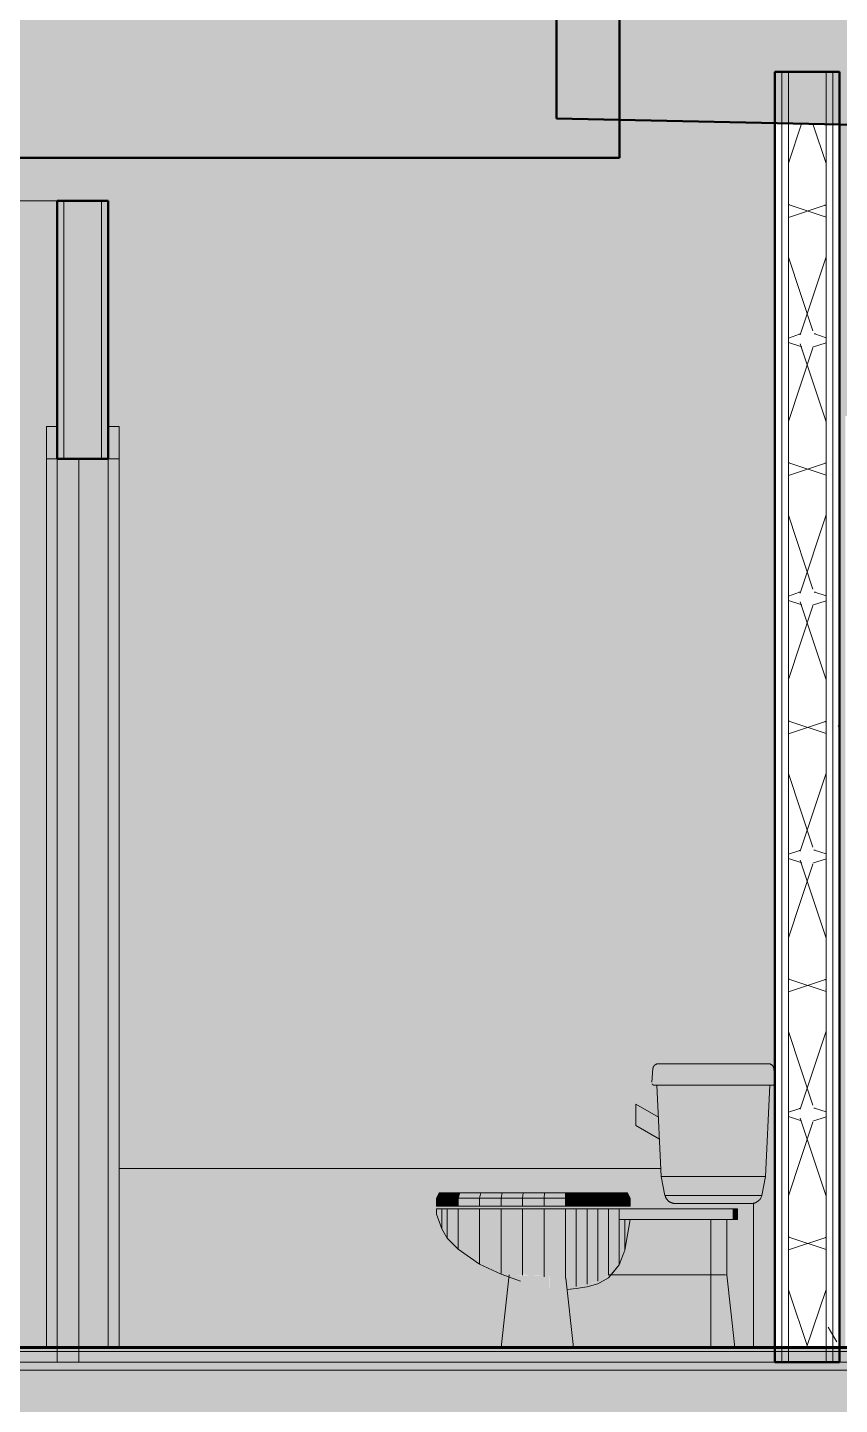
# Model space of a CAD drawing. Header units: inches. Extents: x 9566 to 17067, y -226 to 532.
# Drawn here: x 16125.5 to 16201, y 248.1 to 376.1 of the extents above; entities that cross this region are included whole.
import ezdxf

# ---------------------------------------------------------------- set-up
doc = ezdxf.new("R2010")
doc.units = ezdxf.units.IN
doc.header["$MEASUREMENT"] = 0
doc.linetypes.add('Grid Line 1_2_', pattern=[0.875, 0.5, -0.125, 0.125, -0.125])
for name, color, linetype, lineweight in [('0-2', 7, 'Continuous', 9), ('0-3', 130, 'Continuous', 5), ('A-AREA-PATT-1', 41, 'Continuous', 9), ('A-AREA-PATT-3', 254, 'Continuous', 9), ('A-DOOR-3', 8, 'Continuous', 9), ('A-DOOR-4', 90, 'Continuous', 20), ('A-DOOR-FRAM-2', 7, 'Continuous', 9), ('A-DOOR-FRAM-3', 8, 'Continuous', 9), ('A-DOOR-FRAM-4', 90, 'Continuous', 20), ('A-FLOR-1', 192, 'Continuous', 5), ('A-FLOR-2', 192, 'Continuous', 50), ('A-FLOR-LEVL-1', 51, 'Grid Line 1_2_', 9), ('A-FLOR-MCUT', 51, 'Continuous', 13), ('A-FLOR-PATT-1', 8, 'Continuous', 9), ('A-ROOF-1', 132, 'Continuous', 5), ('A-ROOF-2', 132, 'Continuous', 50), ('A-WALL', 113, 'Continuous', 13), ('A-WALL-1', 250, 'Continuous', 50), ('A-WALL-2', 10, 'Continuous', 13), ('A-WALL-PATT-1', 111, 'Continuous', 9), ('I-WALL-2', 2, 'Continuous', 50), ('P-SANR-FIXT-1', 8, 'Continuous', 9), ('P-SANR-FIXT-2', 7, 'Continuous', 9), ('P-SANR-FIXT-4', 50, 'Continuous', 9)]:
    doc.layers.add(name, color=color, linetype=linetype, lineweight=lineweight)
pattern_1 = [(161.57, (16030.552, 59.624), (-4.8003375, -0.0004146), [0, -34.152, 3.792, 0]), (18.43, (16029.352, 59.624), (-4.8003375, 0.0004146), [0, -34.152, 3.792, 0]), (108.43, (16030.552, 59.624), (2.3991322, -12.001051), [11.382, -26.562]), (71.57, (16029.352, 59.624), (2.3991322, 12.001051), [11.382, -26.562])]
pattern_2 = [(0, (16029.952, 59.024), (38.4, 9.6), [1.584, -27.216, 1.584, -27.216, -153.6]), (0, (16029.952, 59.024), (38.4, 9.6), [-57.6, 1.584, -56.016, 1.584, -27.216, -67.2]), (0, (16029.952, 59.024), (38.4, 9.6), [-144, 1.584, -17.616, 1.584, -46.416]), (120, (16044.352, 63.824), (-27.51384, 28.45538), [1.584, -27.216, 1.584, -27.216, -153.6]), (120, (16044.352, 63.824), (-27.51384, 28.45538), [-57.6, 1.584, -56.016, 1.584, -27.216, -67.2]), (120, (16044.352, 63.824), (-27.51384, 28.45538), [-144, 1.584, -17.616, 1.584, -46.416]), (240, (16049.152, 83.024), (-10.88616, -38.05538), [1.584, -27.216, 1.584, -27.216, -153.6]), (240, (16049.152, 83.024), (-10.88616, -38.05538), [-57.6, 1.584, -56.016, 1.584, -27.216, -67.2]), (240, (16049.152, 83.024), (-10.88616, -38.05538), [-144, 1.584, -17.616, 1.584, -46.416])]

# ---------------------------------------------------------------- blocks, each defined once
blk = doc.blocks.new('Single-Flush - 32_ x 84_-1372863-BUILDING SECTION - NORTH_SOUTH - LOOKING WEST')
at = {"layer": 'A-DOOR-3'}
blk.add_hatch(color=256, dxfattribs=at).paths.add_polyline_path([(3357.37, 121.37), (3357.37, 204), (3355.37, 204), (3355.37, 121.37)], flags=0)
at = {"layer": 'A-DOOR-FRAM-3'}
for points in [[(3355.37, 204), (3355.37, 207), (3354.37, 207), (3354.37, 204)], [(3361.12, 204), (3361.12, 207), (3360.12, 207), (3360.12, 204)], [(3355.27, 121.37), (3355.37, 121.37), (3355.37, 204), (3354.37, 204), (3354.37, 121.37)], [(3361.12, 121.37), (3361.12, 204), (3360.12, 204), (3360.12, 121.37)]]:
    blk.add_hatch(color=256, dxfattribs=at).paths.add_polyline_path(points, flags=0)
at = {"layer": 'A-DOOR-4'}
for p, q in [((3357.37, 204), (3355.37, 204)), ((3355.37, 204), (3355.37, 120)), ((3357.37, 120), (3357.37, 204)), ((3355.37, 120), (3357.37, 120))]:
    blk.add_line(p, q, dxfattribs=at)
at = {"layer": 'A-DOOR-FRAM-2'}
for p, q in [((3354.37, 121.37), (3354.37, 204)), ((3360.12, 121.37), (3360.12, 204)), ((3361.12, 204), (3361.12, 121.37))]:
    blk.add_line(p, q, dxfattribs=at)
at = {"layer": 'A-DOOR-FRAM-4'}
for p, q in [((3354.37, 207), (3354.37, 204)), ((3355.37, 207), (3354.37, 207)), ((3355.37, 204), (3355.37, 207)), ((3361.12, 207), (3360.12, 207)), ((3360.12, 207), (3360.12, 204)), ((3361.12, 204), (3361.12, 207)), ((3354.37, 204), (3355.37, 204)), ((3360.12, 204), (3361.12, 204))]:
    blk.add_line(p, q, dxfattribs=at)
blk = doc.blocks.new('Toilet-Domestic-3D - Toilet-Domestic-3D-V63-BUILDING SECTION - NORTH_SOUTH - LOOKING WEST')
at = {"layer": 'P-SANR-FIXT-4'}
for points in [[(3414.2, 146.02), (3414.4, 146.02), (3414.4, 147.29), (3410.78, 147.29), (3410.67, 146.02), (3413.87, 146.02)], [(3414.28, 147.29), (3414.4, 147.29), (3414.4, 147.75), (3411.2, 147.7), (3411.06, 147.65), (3410.89, 147.37), (3410.96, 147.29), (3414.2, 147.29)], [(3421.65, 147.29), (3422.01, 147.29), (3421.93, 147.52), (3421.65, 147.72), (3421.49, 147.75), (3414.4, 147.72), (3414.4, 147.29), (3421.49, 147.29)], [(3422.12, 146.02), (3422.01, 147.29), (3414.4, 147.29), (3414.4, 146.02), (3421.65, 146.02)], [(3412.35, 145.75), (3414.4, 145.78), (3414.4, 146.02), (3410.67, 146.02), (3410.69, 145.92), (3410.88, 145.8), (3410.96, 145.77), (3411.38, 145.75), (3412.27, 145.76)], [(3421.87, 145.75), (3422.06, 145.83), (3422.12, 146.02), (3414.4, 146.02), (3414.4, 145.75), (3421.65, 145.75)], [(3411.75, 137.25), (3414.4, 137.25), (3414.4, 145.75), (3411.15, 145.75), (3411.53, 137.25), (3411.64, 137.25)], [(3420.12, 137.25), (3421.26, 137.25), (3421.65, 145.75), (3414.4, 145.75), (3414.4, 137.25)], [(3411.89, 135.49), (3414.4, 135.54), (3414.4, 137.25), (3411.53, 137.25), (3411.87, 135.59)], [(3416.15, 135.49), (3420.9, 135.49), (3421.26, 137.25), (3414.4, 137.25), (3414.4, 135.49)], [(3391.15, 135.25), (3391.37, 135.75), (3390.9, 135.75), (3390.65, 135.25), (3391.15, 135.25)], [(3391.37, 135.25), (3391.65, 135.25), (3391.85, 135.75), (3391.37, 135.75), (3391.15, 135.25)], [(3392.35, 135.25), (3392.65, 135.25), (3392.81, 135.75), (3391.85, 135.75), (3391.65, 135.25)], [(3394.65, 135.25), (3394.77, 135.75), (3392.81, 135.75), (3392.65, 135.25), (3394.65, 135.25)], [(3395.51, 135.25), (3396.65, 135.25), (3396.74, 135.75), (3394.77, 135.75), (3394.65, 135.25), (3395.05, 135.25)], [(3396.96, 135.25), (3398.65, 135.25), (3398.72, 135.75), (3396.74, 135.75), (3396.65, 135.25), (3396.74, 135.25)], [(3400.66, 135.25), (3400.66, 135.75), (3398.72, 135.75), (3398.65, 135.25), (3400.66, 135.25)], [(3400.66, 135.25), (3402.65, 135.25), (3402.65, 135.75), (3400.7, 135.75)], [(3403.64, 135.25), (3403.58, 135.75), (3402.65, 135.75), (3402.65, 135.25), (3403.61, 135.25)], [(3404.59, 135.25), (3404.65, 135.25), (3404.59, 135.75), (3403.61, 135.75), (3403.64, 135.25), (3404.52, 135.25)], [(3404.65, 135.25), (3405.65, 135.25), (3405.55, 135.75), (3404.59, 135.75), (3404.65, 135.25)], [(3406.49, 135.25), (3406.65, 135.25), (3406.45, 135.75), (3405.55, 135.75), (3405.65, 135.25), (3406.21, 135.25)], [(3406.92, 135.25), (3407.65, 135.25), (3407.43, 135.75), (3406.49, 135.75), (3406.65, 135.25)], [(3408.15, 135.25), (3407.91, 135.75), (3407.43, 135.75), (3407.65, 135.25), (3407.91, 135.25)], [(3408.15, 135.25), (3408.64, 135.25), (3408.4, 135.75), (3407.91, 135.75), (3408.15, 135.25)], [(3391.15, 134.5), (3391.15, 135.25), (3390.65, 135.24), (3390.65, 134.5)], [(3391.15, 134.5), (3391.65, 134.5), (3391.65, 135.25), (3391.15, 135.24)], [(3392.35, 134.5), (3392.65, 134.5), (3392.65, 135.25), (3391.65, 135.25), (3391.65, 134.5)], [(3394.65, 134.5), (3394.65, 135.25), (3392.65, 135.25), (3392.65, 134.5), (3393.08, 134.5)], [(3396.36, 134.5), (3396.65, 134.5), (3396.65, 135.25), (3394.65, 135.25), (3394.65, 134.5), (3395.88, 134.5)], [(3396.96, 134.5), (3398.65, 134.5), (3398.65, 135.25), (3396.65, 135.25), (3396.65, 134.5)], [(3398.9, 134.5), (3400.66, 134.5), (3400.66, 135.25), (3398.65, 135.25), (3398.65, 134.5)], [(3400.83, 134.5), (3402.65, 134.5), (3402.65, 135.25), (3400.66, 135.25), (3400.66, 134.5)], [(3403.64, 134.5), (3403.64, 135.25), (3402.65, 135.24), (3402.65, 134.5), (3403.58, 134.5)], [(3404.65, 134.5), (3404.65, 135.25), (3403.64, 135.25), (3403.64, 134.5), (3404.52, 134.5)], [(3405.33, 134.5), (3405.65, 134.5), (3405.65, 135.25), (3404.65, 135.25), (3404.65, 134.5)], [(3406.65, 134.5), (3406.65, 135.25), (3405.65, 135.25), (3405.65, 134.5), (3406.35, 134.5)], [(3407.13, 134.5), (3407.65, 134.5), (3407.65, 135.25), (3406.65, 135.25), (3406.65, 134.5), (3407.01, 134.5)], [(3407.65, 134.5), (3408.15, 134.5), (3408.15, 135.25), (3407.65, 135.24)], [(3408.15, 134.5), (3408.65, 134.5), (3408.64, 135.25), (3408.15, 135.24)], [(3414.01, 134.75), (3414.4, 134.8), (3414.4, 135.49), (3411.89, 135.49), (3412.17, 135.06), (3412.66, 134.8), (3413.3, 134.78), (3414, 134.75)], [(3414.4, 134.75), (3420.15, 134.8), (3420.36, 134.84), (3420.7, 135.11), (3420.9, 135.49), (3414.4, 135.49), (3414.4, 134.79)], [(3391.15, 132.42), (3391.15, 134.25), (3390.65, 134.25), (3390.66, 133.73), (3391.08, 132.6)], [(3391.65, 131.51), (3391.65, 134.25), (3391.15, 134.25), (3391.15, 132.42), (3391.59, 131.61)], [(3392.65, 130.57), (3392.65, 134.25), (3391.65, 134.25), (3391.65, 131.51), (3392.35, 130.85)], [(3394.65, 129.17), (3394.65, 134.25), (3392.65, 134.25), (3392.65, 130.57), (3394.25, 129.45)], [(3396.65, 128.25), (3396.65, 134.25), (3394.65, 134.25), (3394.65, 129.17), (3396.39, 128.37)], [(3397.43, 127.94), (3397.44, 127.96), (3397.68, 127.96), (3398, 128.03), (3398.65, 128.12), (3398.65, 134.25), (3396.65, 134.25), (3396.65, 128.25), (3396.97, 128.12)], [(3400.66, 127.97), (3400.66, 134.25), (3398.65, 134.25), (3398.65, 128.11), (3398.76, 128.12), (3399.76, 128.1), (3399.86, 128.11)], [(3402.65, 127.83), (3402.65, 134.25), (3400.66, 134.25), (3400.66, 127.97), (3401.15, 127.97), (3402.07, 127.88)], [(3402.77, 126.99), (3403.64, 127.07), (3403.64, 134.25), (3402.65, 134.25), (3402.68, 127.83), (3402.74, 127.24)], [(3403.64, 127.07), (3404.65, 127.22), (3404.65, 134.25), (3403.64, 134.25), (3403.64, 127.24)], [(3404.65, 127.22), (3405.65, 127.52), (3405.65, 134.25), (3404.65, 134.25), (3404.65, 127.26)], [(3405.65, 127.49), (3406.65, 128.07), (3406.65, 134.25), (3405.65, 134.25), (3405.65, 127.52)], [(3406.65, 128.05), (3406.72, 128.12), (3406.88, 128.14), (3407.65, 129.09), (3407.65, 134.25), (3406.65, 134.25), (3406.65, 128.07)], [(3406.88, 128.12), (3416.15, 128.12), (3416.15, 133.25), (3408.65, 133.25), (3408.11, 130.31), (3407.65, 129.04), (3406.92, 128.17)], [(3410.56, 133.25), (3418.2, 133.25), (3418.2, 134.25), (3407.65, 134.25), (3407.65, 133.25), (3408.92, 133.25)], [(3407.65, 129.09), (3408.15, 130.61), (3408.15, 133.25), (3407.65, 133.2), (3407.65, 129.51)], [(3408.15, 130.47), (3408.6, 133.25), (3408.15, 133.25), (3408.15, 130.93)], [(3417.45, 128.12), (3417.61, 128.12), (3417.61, 133.25), (3416.15, 133.25), (3416.15, 128.12), (3417.32, 128.12)], [(3418.2, 133.25), (3418.65, 133.25), (3418.65, 134.25), (3418.2, 134.25)], [(3396.66, 121.37), (3401.15, 121.37), (3401.12, 127.97), (3400.66, 127.97), (3399.63, 128.1), (3397.89, 128.04), (3397.51, 127.96), (3397.43, 127.96), (3396.87, 123.13)], [(3403.38, 121.37), (3416.15, 121.37), (3416.15, 128.12), (3406.72, 128.12), (3406.53, 127.98), (3405.54, 127.46), (3404.37, 127.16), (3402.77, 126.99), (3403.17, 123.37)], [(3418.12, 121.37), (3418.33, 121.37), (3417.61, 128.12), (3416.15, 128.12), (3416.15, 121.37), (3418.11, 121.37)], [(3403.38, 121.37), (3402.65, 127.83), (3401.15, 127.97), (3401.15, 121.37), (3402.8, 121.37)]]:
    blk.add_hatch(color=256, dxfattribs=at).paths.add_polyline_path(points, flags=0)
at = {"layer": 'P-SANR-FIXT-2'}
for p, q in [((3410.78, 147.29), (3410.67, 146.02)), ((3411.65, 147.75), (3412.15, 147.75)), ((3411.65, 147.75), (3412.15, 147.75)), ((3413.19, 147.75), (3413.9, 147.75)), ((3413.19, 147.75), (3413.9, 147.75)), ((3421.51, 147.75), (3414.4, 147.75)), ((3422.12, 146.02), (3422.01, 147.29)), ((3411.15, 145.75), (3411.53, 137.25)), ((3411.55, 145.75), (3412.34, 145.75)), ((3414.4, 145.75), (3421.87, 145.75)), ((3421.26, 137.25), (3421.65, 145.75)), ((3411.53, 137.25), (3411.89, 135.49)), ((3411.53, 137.25), (3414.4, 137.25)), ((3414.4, 137.25), (3421.26, 137.25)), ((3420.9, 135.49), (3421.26, 137.25)), ((3390.9, 135.75), (3390.65, 135.24)), ((3390.9, 135.75), (3391.37, 135.75)), ((3391.37, 135.75), (3391.15, 135.24)), ((3391.37, 135.75), (3391.85, 135.75)), ((3391.85, 135.75), (3391.65, 135.25)), ((3391.85, 135.75), (3392.81, 135.75)), ((3392.81, 135.75), (3392.65, 135.25)), ((3392.81, 135.75), (3394.77, 135.75)), ((3394.77, 135.75), (3394.65, 135.25)), ((3394.77, 135.75), (3396.74, 135.75)), ((3396.74, 135.75), (3396.65, 135.25)), ((3396.74, 135.75), (3398.72, 135.75)), ((3398.72, 135.75), (3398.65, 135.25)), ((3398.72, 135.75), (3400.7, 135.75)), ((3400.7, 135.75), (3400.66, 135.25)), ((3400.7, 135.75), (3402.65, 135.75)), ((3402.65, 135.75), (3403.61, 135.75)), ((3402.65, 135.75), (3402.65, 135.25)), ((3403.61, 135.75), (3404.59, 135.75)), ((3403.61, 135.75), (3403.64, 135.25)), ((3404.59, 135.75), (3405.55, 135.75)), ((3404.59, 135.75), (3404.65, 135.25)), ((3405.55, 135.75), (3406.49, 135.75)), ((3405.55, 135.75), (3405.65, 135.25)), ((3406.65, 135.25), (3406.49, 135.75)), ((3406.49, 135.75), (3407.43, 135.75)), ((3407.43, 135.75), (3407.91, 135.75)), ((3407.43, 135.75), (3407.65, 135.24)), ((3407.91, 135.75), (3408.4, 135.75)), ((3407.91, 135.75), (3408.15, 135.24)), ((3408.4, 135.75), (3408.65, 135.24)), ((3390.65, 135.25), (3391.15, 135.25)), ((3390.65, 135.25), (3390.65, 134.5)), ((3391.15, 135.24), (3390.65, 135.24)), ((3391.15, 134.5), (3390.65, 134.5)), ((3391.15, 135.25), (3391.65, 135.25)), ((3391.65, 135.24), (3391.15, 135.24)), ((3391.15, 135.24), (3391.15, 134.5)), ((3391.65, 134.5), (3391.15, 134.5)), ((3391.65, 135.25), (3392.65, 135.25)), ((3392.65, 135.24), (3391.65, 135.24)), ((3391.65, 135.24), (3391.65, 134.5)), ((3392.65, 134.5), (3391.65, 134.5)), ((3392.65, 135.25), (3394.65, 135.25)), ((3392.65, 135.25), (3392.65, 134.5)), ((3394.65, 135.24), (3392.65, 135.24)), ((3394.65, 134.5), (3392.65, 134.5)), ((3394.65, 135.25), (3396.65, 135.25)), ((3394.65, 135.25), (3394.65, 134.5)), ((3396.65, 135.24), (3394.65, 135.24)), ((3396.65, 134.5), (3394.65, 134.5)), ((3396.65, 135.25), (3398.65, 135.25)), ((3398.65, 135.24), (3396.65, 135.24)), ((3396.65, 135.24), (3396.65, 134.5)), ((3398.65, 134.5), (3396.65, 134.5)), ((3398.65, 135.25), (3400.66, 135.25)), ((3400.66, 135.24), (3398.65, 135.24)), ((3398.65, 135.24), (3398.65, 134.5)), ((3400.66, 134.5), (3398.65, 134.5)), ((3400.66, 135.25), (3402.65, 135.25)), ((3400.66, 135.25), (3400.66, 134.5)), ((3402.65, 135.24), (3400.66, 135.24)), ((3402.65, 134.5), (3400.66, 134.5)), ((3402.65, 135.25), (3403.64, 135.25)), ((3403.64, 135.24), (3402.65, 135.24)), ((3402.65, 135.24), (3402.65, 134.5)), ((3403.64, 134.5), (3402.65, 134.5)), ((3403.64, 135.25), (3404.65, 135.25)), ((3404.65, 135.24), (3403.64, 135.24)), ((3403.64, 135.24), (3403.64, 134.5)), ((3404.65, 134.5), (3403.64, 134.5)), ((3404.65, 135.25), (3405.65, 135.25)), ((3405.65, 135.24), (3404.65, 135.24)), ((3404.65, 135.24), (3404.65, 134.5)), ((3405.65, 134.5), (3404.65, 134.5)), ((3405.65, 135.25), (3406.65, 135.25)), ((3406.65, 135.24), (3405.65, 135.24)), ((3405.65, 135.24), (3405.65, 134.5)), ((3406.65, 134.5), (3405.65, 134.5)), ((3406.65, 135.25), (3407.65, 135.25)), ((3407.65, 135.24), (3406.65, 135.24)), ((3406.65, 134.5), (3406.65, 135.24)), ((3407.65, 134.5), (3406.65, 134.5)), ((3407.65, 135.25), (3408.15, 135.25)), ((3408.15, 135.24), (3407.65, 135.24)), ((3407.65, 135.24), (3407.65, 134.5)), ((3408.15, 134.5), (3407.65, 134.5)), ((3408.15, 135.25), (3408.65, 135.25)), ((3408.65, 135.24), (3408.15, 135.24)), ((3408.15, 135.24), (3408.15, 134.5)), ((3408.65, 134.5), (3408.15, 134.5)), ((3408.65, 135.25), (3408.65, 134.5)), ((3411.89, 135.49), (3414.4, 135.49)), ((3413.65, 134.75), (3413.99, 134.75)), ((3413.99, 134.75), (3413.65, 134.75)), ((3414.4, 135.49), (3420.9, 135.49)), ((3414.4, 134.75), (3419.94, 134.75)), ((3390.65, 134.25), (3391.15, 134.25)), ((3390.65, 134.25), (3390.65, 133.75)), ((3390.65, 133.75), (3391.15, 132.38)), ((3391.15, 134.25), (3391.65, 134.25)), ((3391.15, 134.25), (3391.15, 132.42)), ((3391.65, 134.25), (3392.65, 134.25)), ((3391.65, 134.25), (3391.65, 131.51)), ((3392.65, 134.25), (3394.65, 134.25)), ((3392.65, 134.25), (3392.65, 130.57)), ((3394.65, 134.25), (3396.65, 134.25)), ((3394.65, 134.25), (3394.65, 129.17)), ((3396.65, 134.25), (3398.65, 134.25)), ((3396.65, 134.25), (3396.65, 128.25)), ((3398.65, 134.25), (3400.66, 134.25)), ((3398.65, 134.25), (3398.65, 128.09)), ((3400.66, 134.25), (3402.65, 134.25)), ((3400.66, 134.25), (3400.66, 127.93)), ((3402.65, 134.25), (3403.64, 134.25)), ((3402.65, 134.25), (3402.65, 127.79)), ((3403.64, 134.25), (3404.65, 134.25)), ((3403.64, 134.25), (3403.64, 127.02)), ((3404.65, 134.25), (3405.65, 134.25)), ((3404.65, 134.25), (3404.65, 127.26)), ((3405.65, 134.25), (3406.65, 134.25)), ((3405.65, 134.25), (3405.65, 127.52)), ((3406.65, 134.25), (3407.65, 134.25)), ((3406.65, 134.25), (3406.65, 128.07)), ((3407.65, 134.25), (3418.2, 134.25)), ((3407.65, 134.25), (3407.65, 133.25)), ((3418.2, 133.25), (3407.65, 133.25)), ((3407.65, 133.24), (3407.65, 129.09)), ((3408.65, 133.25), (3408.15, 130.41)), ((3408.15, 130.41), (3408.65, 133.25)), ((3408.15, 133.24), (3408.15, 130.47)), ((3416.15, 128.12), (3416.15, 133.25)), ((3416.15, 128.12), (3416.15, 133.25)), ((3417.65, 128.12), (3417.65, 133.25)), ((3418.2, 134.25), (3418.65, 134.25)), ((3418.65, 133.25), (3418.2, 133.25)), ((3418.65, 133.25), (3418.65, 134.25)), ((3391.15, 132.38), (3391.65, 131.51)), ((3391.65, 131.51), (3392.65, 130.51)), ((3392.65, 130.51), (3394.65, 129.12)), ((3408.15, 130.41), (3407.65, 129.04)), ((3407.65, 129.04), (3408.15, 130.41)), ((3394.65, 129.12), (3396.65, 128.19)), ((3396.65, 128.19), (3398.45, 127.53)), ((3397.4, 128.12), (3396.66, 121.37)), ((3406.65, 127.85), (3407.65, 129.04)), ((3416.15, 128.12), (3406.69, 128.12)), ((3407.65, 129.04), (3406.88, 128.12)), ((3406.88, 128.12), (3416.15, 128.12)), ((3416.15, 121.37), (3416.15, 128.12)), ((3416.8, 128.12), (3416.15, 128.12)), ((3416.15, 128.12), (3416.15, 121.37)), ((3417.05, 128.12), (3416.81, 128.12)), ((3417.32, 128.12), (3417.05, 128.12)), ((3417.45, 128.12), (3417.35, 128.12)), ((3417.65, 128.12), (3417.53, 128.12)), ((3418.38, 121.37), (3417.65, 128.12)), ((3402.68, 127.82), (3403.38, 121.37)), ((3402.8, 126.76), (3403.64, 126.84)), ((3403.64, 126.84), (3404.65, 127.01)), ((3404.65, 127.01), (3405.65, 127.28)), ((3405.65, 127.28), (3406.65, 127.85))]:
    blk.add_line(p, q, dxfattribs=at)
at = {"layer": 'P-SANR-FIXT-2', "flags": 128}
for points in [[(3410.78, 147.29), (3410.78, 147.31), (3410.79, 147.33), (3410.79, 147.35), (3410.8, 147.37), (3410.8, 147.39), (3410.81, 147.41), (3410.81, 147.43), (3410.82, 147.45), (3410.83, 147.47), (3410.84, 147.48), (3410.85, 147.5), (3410.86, 147.52), (3410.87, 147.54), (3410.88, 147.55), (3410.89, 147.57), (3410.91, 147.58), (3410.92, 147.6), (3410.93, 147.61), (3410.95, 147.62), (3410.96, 147.64), (3410.98, 147.65), (3411, 147.66), (3411.01, 147.67), (3411.03, 147.68), (3411.05, 147.69), (3411.07, 147.7), (3411.08, 147.71), (3411.1, 147.72), (3411.12, 147.72), (3411.14, 147.73), (3411.16, 147.74), (3411.18, 147.74), (3411.2, 147.74), (3411.22, 147.75), (3411.24, 147.75), (3411.26, 147.75), (3411.28, 147.75), (3411.28, 147.75)], [(3411.28, 147.75), (3411.28, 147.75), (3411.29, 147.75), (3411.3, 147.75), (3411.32, 147.75), (3411.34, 147.75), (3411.37, 147.75), (3411.4, 147.75), (3411.44, 147.75), (3411.48, 147.75), (3411.53, 147.75), (3411.58, 147.75), (3411.63, 147.75)], [(3414.4, 147.75), (3414.27, 147.75), (3414.15, 147.75), (3414.02, 147.75), (3413.9, 147.75), (3413.78, 147.75), (3413.66, 147.75), (3413.54, 147.75), (3413.42, 147.75), (3413.3, 147.75), (3413.18, 147.75), (3413.07, 147.75), (3412.96, 147.75), (3412.85, 147.75), (3412.74, 147.75), (3412.64, 147.75), (3412.54, 147.75), (3412.44, 147.75), (3412.34, 147.75), (3412.25, 147.75), (3412.16, 147.75), (3412.08, 147.75), (3412, 147.75), (3411.92, 147.75), (3411.84, 147.75), (3411.77, 147.75), (3411.71, 147.75), (3411.65, 147.75), (3411.59, 147.75), (3411.54, 147.75), (3411.49, 147.75), (3411.45, 147.75), (3411.41, 147.75), (3411.38, 147.75), (3411.35, 147.75), (3411.33, 147.75), (3411.31, 147.75), (3411.29, 147.75), (3411.28, 147.75), (3411.28, 147.75), (3411.28, 147.75)], [(3410.92, 145.75), (3410.91, 145.75), (3410.9, 145.75), (3410.89, 145.75), (3410.88, 145.75), (3410.87, 145.75), (3410.86, 145.76), (3410.85, 145.76), (3410.84, 145.76), (3410.83, 145.77), (3410.82, 145.77), (3410.81, 145.77), (3410.8, 145.78), (3410.8, 145.78), (3410.79, 145.79), (3410.78, 145.79), (3410.77, 145.8), (3410.76, 145.81), (3410.76, 145.81), (3410.75, 145.82), (3410.74, 145.83), (3410.73, 145.83), (3410.73, 145.84), (3410.72, 145.85), (3410.72, 145.86), (3410.71, 145.86), (3410.7, 145.87), (3410.7, 145.88), (3410.7, 145.89)], [(3411, 145.75), (3410.97, 145.75), (3410.95, 145.75), (3410.93, 145.75), (3410.92, 145.75), (3410.92, 145.75), (3410.92, 145.75)], [(3410.92, 145.75), (3410.92, 145.75), (3410.93, 145.75), (3410.95, 145.75), (3410.96, 145.75), (3410.99, 145.75), (3411.02, 145.75), (3411.06, 145.75), (3411.1, 145.75), (3411.14, 145.75), (3411.19, 145.75), (3411.25, 145.75), (3411.31, 145.75), (3411.38, 145.75), (3411.45, 145.75), (3411.53, 145.75), (3411.61, 145.75), (3411.69, 145.75), (3411.78, 145.75), (3411.88, 145.75), (3411.97, 145.75), (3412.08, 145.75), (3412.18, 145.75), (3412.29, 145.75), (3412.4, 145.75), (3412.52, 145.75), (3412.64, 145.75), (3412.76, 145.75), (3412.88, 145.75), (3413.01, 145.75), (3413.14, 145.75), (3413.27, 145.75), (3413.4, 145.75), (3413.53, 145.75), (3413.67, 145.75), (3413.81, 145.75), (3413.94, 145.75), (3414.08, 145.75), (3414.22, 145.75), (3414.36, 145.75), (3414.4, 145.75)], [(3412.86, 134.75), (3412.82, 134.75), (3412.78, 134.75), (3412.74, 134.76), (3412.7, 134.76), (3412.66, 134.77), (3412.62, 134.78), (3412.58, 134.79), (3412.55, 134.8), (3412.51, 134.81), (3412.47, 134.83), (3412.43, 134.85), (3412.4, 134.86), (3412.36, 134.88), (3412.33, 134.9), (3412.3, 134.92), (3412.26, 134.95), (3412.23, 134.97), (3412.2, 135), (3412.17, 135.03), (3412.14, 135.05), (3412.12, 135.08), (3412.09, 135.11), (3412.06, 135.14), (3412.04, 135.18), (3412.02, 135.21), (3412, 135.24), (3411.98, 135.28), (3411.96, 135.31), (3411.94, 135.35), (3411.93, 135.39), (3411.91, 135.43)], [(3413.21, 134.75), (3413.17, 134.75), (3413.14, 134.75), (3413.1, 134.75), (3413.07, 134.75), (3413.04, 134.75), (3413.01, 134.75), (3412.99, 134.75), (3412.96, 134.75), (3412.94, 134.75), (3412.92, 134.75), (3412.91, 134.75), (3412.89, 134.75), (3412.88, 134.75), (3412.87, 134.75), (3412.87, 134.75), (3412.86, 134.75), (3412.86, 134.75)], [(3412.86, 134.75), (3412.86, 134.75), (3412.86, 134.75), (3412.87, 134.75), (3412.88, 134.75), (3412.89, 134.75), (3412.9, 134.75), (3412.92, 134.75), (3412.94, 134.75), (3412.96, 134.75), (3412.98, 134.75), (3413.01, 134.75), (3413.03, 134.75), (3413.06, 134.75), (3413.09, 134.75), (3413.13, 134.75), (3413.16, 134.75), (3413.2, 134.75), (3413.24, 134.75), (3413.28, 134.75), (3413.33, 134.75), (3413.37, 134.75), (3413.42, 134.75), (3413.47, 134.75), (3413.52, 134.75), (3413.57, 134.75), (3413.62, 134.75), (3413.67, 134.75), (3413.73, 134.75), (3413.78, 134.75), (3413.84, 134.75), (3413.9, 134.75), (3413.96, 134.75), (3414.02, 134.75), (3414.08, 134.75), (3414.14, 134.75), (3414.2, 134.75), (3414.26, 134.75), (3414.32, 134.75), (3414.38, 134.75), (3414.4, 134.75)], [(3413.63, 134.75), (3413.58, 134.75), (3413.53, 134.75), (3413.48, 134.75), (3413.43, 134.75), (3413.38, 134.75), (3413.34, 134.75)], [(3413.97, 134.75), (3413.91, 134.75), (3413.86, 134.75), (3413.8, 134.75)]]:
    blk.add_lwpolyline(points, dxfattribs=at)
at = {"layer": 'P-SANR-FIXT-2'}
for points, knots in [([(3422.01, 147.29), (3422.01, 147.33), (3421.99, 147.4), (3421.97, 147.46), (3421.95, 147.5), (3421.93, 147.53), (3421.9, 147.57), (3421.85, 147.62), (3421.8, 147.66), (3421.75, 147.69), (3421.7, 147.72), (3421.62, 147.74), (3421.56, 147.75), (3421.51, 147.75)], [0, 0, 0, 0, 0.166667, 0.25, 0.291667, 0.333333, 0.416667, 0.5, 0.583333, 0.666667, 0.75, 0.833333, 1, 1, 1, 1]), ([(3421.87, 145.75), (3421.89, 145.75), (3421.92, 145.75), (3421.95, 145.76), (3421.98, 145.77), (3422, 145.78), (3422.02, 145.8), (3422.04, 145.81), (3422.05, 145.82), (3422.06, 145.83), (3422.07, 145.84), (3422.08, 145.85), (3422.09, 145.87), (3422.1, 145.9), (3422.12, 145.93), (3422.12, 145.97), (3422.13, 146), (3422.12, 146.02)], [0, 0, 0, 0, 0.125, 0.1875, 0.25, 0.3125, 0.375, 0.4375, 0.46875, 0.5, 0.53125, 0.5625, 0.625, 0.6875, 0.75, 0.875, 1, 1, 1, 1]), ([(3419.94, 134.75), (3420.01, 134.75), (3420.12, 134.76), (3420.26, 134.8), (3420.36, 134.84), (3420.45, 134.89), (3420.54, 134.96), (3420.63, 135.03), (3420.7, 135.11), (3420.77, 135.19), (3420.84, 135.32), (3420.88, 135.42), (3420.9, 135.49)], [0, 0, 0, 0, 0.166667, 0.25, 0.333333, 0.416667, 0.5, 0.583333, 0.666667, 0.75, 0.833333, 1, 1, 1, 1])]:
    blk.add_open_spline(points, degree=3, knots=knots, dxfattribs=at)
blk = doc.blocks.new('Bath Tub - Maestro - 60_x30_-V64-BUILDING SECTION - NORTH_SOUTH - LOOKING WEST')
at = {"layer": 'P-SANR-FIXT-1'}
blk.add_hatch(color=256, dxfattribs=at).paths.add_polyline_path([(3411.38, 140.74), (3411.28, 142.79), (3409.19, 144), (3409.19, 142), (3411.31, 140.78)], flags=0)
h = blk.add_hatch(color=256, dxfattribs=at)
h.paths.add_polyline_path([(3418.33, 121.37), (3420.12, 121.37), (3420.12, 134.79), (3419.94, 134.75), (3412.66, 134.8), (3412.25, 135.01), (3412.16, 135.09), (3411.99, 135.31), (3411.86, 135.67), (3411.53, 137.25), (3411.5, 138), (3361.12, 138), (3361.12, 121.37), (3396.66, 121.37), (3397.43, 127.94), (3396.39, 128.37), (3394.65, 129.17), (3392.65, 130.57), (3391.59, 131.61), (3391.01, 132.79), (3390.65, 133.9), (3390.65, 134.25), (3418.65, 134.25), (3418.65, 133.25), (3417.61, 133.25), (3417.66, 127.96), (3418.12, 123.4)], flags=0)
h.paths.add_polyline_path([(3406.87, 128.12), (3406.92, 128.17), (3407.67, 129.09), (3408.17, 130.53), (3408.09, 130.31), (3407.6, 129.04), (3406.88, 128.14)], flags=0)
h.paths.add_polyline_path([(3407.13, 134.5), (3390.65, 134.5), (3390.65, 135.25), (3390.9, 135.75), (3408.4, 135.75), (3408.65, 135.24), (3408.65, 134.5), (3407.41, 134.5)], flags=0)
at = {"layer": 'P-SANR-FIXT-2'}
for p, q in [((3409.19, 144), (3409.19, 142)), ((3411.28, 142.79), (3409.19, 144)), ((3409.19, 142), (3411.38, 140.74)), ((3361.12, 138), (3411.5, 138)), ((3420.12, 134.8), (3420.12, 121.37))]:
    blk.add_line(p, q, dxfattribs=at)
blk = doc.blocks.new('1750 Ox - Unit Layouts_rvt-2-BUILDING SECTION - NORTH_SOUTH - LOOKING WEST')
at = {"layer": 'A-WALL-1'}
for p, q in [((3355.37, 360), (3355.37, 336)), ((3360.12, 360), (3355.37, 360)), ((3360.12, 336), (3360.12, 360)), ((3355.37, 336), (3360.12, 336))]:
    blk.add_line(p, q, dxfattribs=at)
at = {"layer": 'A-WALL-2'}
for p, q in [((3355.37, 360), (3298.82, 360)), ((3356, 360), (3356, 336)), ((3359.5, 360), (3359.5, 336)), ((3360.12, 336), (3360.12, 253.37))]:
    blk.add_line(p, q, dxfattribs=at)
at = {"layer": '0-2'}
for name in ['Single-Flush - 32_ x 84_-1372863-BUILDING SECTION - NORTH_SOUTH - LOOKING WEST', 'Toilet-Domestic-3D - Toilet-Domestic-3D-V63-BUILDING SECTION - NORTH_SOUTH - LOOKING WEST', 'Bath Tub - Maestro - 60_x30_-V64-BUILDING SECTION - NORTH_SOUTH - LOOKING WEST']:
    blk.add_blockref(name, (0, 132), dxfattribs=at)

msp = doc.modelspace()

# ---------------------------------------------------------------- hatches: boundary and pattern name
at = {"layer": 'A-AREA-PATT-1'}
h = msp.add_hatch(color=256, dxfattribs=at)
h.paths.add_polyline_path([(16071.6646, 253.375), (16076.1922, 253.375), (16076.1922, 334.75), (16123.6922, 334.75), (16123.6922, 253.375), (16127.2198, 253.375), (16127.2198, 339), (16128.2198, 339), (16128.2198, 336), (16130.2198, 336), (16130.2198, 253.375), (16132.9698, 253.375), (16132.9698, 339), (16133.9698, 339), (16133.9698, 270), (16184.3458, 270), (16184.2214, 272.7378), (16182.0323, 274), (16182.0323, 276), (16184.128, 274.7916), (16183.9935, 277.75), (16183.7294, 277.7997), (16183.654, 277.8799), (16183.5296, 277.9196), (16183.5296, 278.1626), (16183.6286, 279.2936), (16183.7713, 279.3308), (16183.7405, 279.3938), (16183.9072, 279.65), (16184.2693, 279.7292), (16184.9083, 279.75), (16194.4935, 279.7164), (16194.5977, 279.6901), (16194.7781, 279.5248), (16194.8585, 279.2936), (16194.9698, 278.0218), (16194.9698, 367.226), (16180.5198, 367.5271), (16180.5198, 363.9926), (15912.9698, 363.9926), (15912.9698, 348), (16006.9146, 348), (16006.9146, 286.5), (16024.4661, 286.5), (16024.4661, 253.375), (16027.9698, 253.375), (16027.9698, 340), (16066.9146, 340), (16066.9146, 253.375), (16068.9698, 253.375)], flags=0)
h.paths.add_polyline_path([(16192.9698, 253.375), (16194.9698, 253.375), (16194.9574, 277.9196), (16194.8214, 277.7712), (16194.4935, 277.75), (16194.1072, 269.25), (16193.662, 267.3276), (16193.5473, 267.1072), (16193.2038, 266.8437), (16192.9698, 266.75), (16192.9698, 256.2388)], flags=0)
h.paths.add_polyline_path([(15939.3271, 286.5), (15953.9433, 286.5), (15953.8991, 288), (15952.6933, 288), (15952.6933, 288.5), (15962.6933, 288.5), (15962.7467, 291), (15964.6933, 291), (15964.6933, 288.5), (15967.1933, 288.5), (15967.2428, 289.5), (15967.3183, 289.5), (15967.3706, 298.5312), (15967.4019, 298.6102), (15967.5306, 298.7129), (15967.6933, 298.75), (15967.856, 298.7129), (15968.016, 298.5312), (15968.0557, 298.4266), (15968.0458, 297.7754), (15968.0683, 289.5), (15968.1933, 289.5), (15968.1933, 288.5), (15970.6933, 288.5), (15970.7467, 291), (15971.1646, 291), (15971.1646, 312), (15912.9698, 312), (15912.9698, 293), (15913.2896, 293), (15913.2896, 288), (15914.7896, 288), (15914.7896, 288.25), (15923.7896, 288.25), (15923.7896, 288), (15925.8428, 288), (15925.8428, 288.25), (15932.7365, 288.25), (15932.7365, 288), (15935.2896, 288), (15935.2896, 286.5)], flags=0)
h.paths.add_polyline_path([(15918.5588, 288.3814), (15918.5586, 288.3814), (15918.7156, 288.4127)], flags=0)
at = {"layer": 'A-AREA-PATT-3'}
h = msp.add_hatch(color=256, dxfattribs=at)
h.paths.add_polyline_path([(16201.5198, 253.375), (16201.5198, 340), (16241.5198, 340), (16241.5198, 253.375), (16281.5948, 253.375), (16281.5948, 339), (16322.1448, 339), (16322.1448, 348), (16450.531, 348), (16450.531, 312), (16357.8948, 312), (16357.8948, 286.5), (16361.1448, 286.5), (16361.1448, 293), (16385.1448, 293), (16385.1448, 286.5), (16418.604, 286.5), (16418.604, 288), (16417.354, 288), (16417.354, 288.5), (16435.1291, 288.5), (16435.1291, 291), (16435.729, 291), (16435.6851, 296.0954), (16435.5044, 296.7822), (16434.9956, 297.4518), (16434.3116, 297.8592), (16433.604, 298), (16432.6553, 297.9853), (16431.8218, 297.7754), (16431.1522, 297.2666), (16430.7448, 296.5827), (16430.604, 295.875), (16430.5669, 294.5), (16429.854, 294.5), (16429.8911, 296.0617), (16430.1456, 297.084), (16430.8088, 297.9833), (16431.6518, 298.5357), (16432.729, 298.75), (16433.7907, 298.7129), (16434.7743, 298.4843), (16435.7123, 297.7952), (16436.2601, 296.9752), (16436.479, 295.875), (16436.479, 291), (16437.0789, 291), (16437.0789, 288.5), (16438.354, 288.5), (16438.354, 288), (16434.104, 288), (16434.104, 286.5), (16451.1448, 286.5), (16451.1448, 281.036), (16462.7674, 281.036), (16463.0715, 280.8604), (16463.0715, 280.7829), (16463.2142, 281.5918), (16463.0216, 281.6603), (16462.8959, 281.786), (16463.5608, 285.9837), (16463.9183, 286.0895), (16464.1813, 286.1175), (16464.4987, 286.0837), (16464.8018, 285.9837), (16464.8018, 285.7337), (16464.6485, 284.8642), (16464.8018, 284.8372), (16463.8607, 279.5), (16462.6245, 279.5), (16464.2303, 259.219), (16464.3417, 259.219), (16464.3417, 257.8115), (16464.693, 253.375), (16521.6698, 253.375), (16521.6698, 289.5), (16541.1595, 289.5), (16541.1595, 303), (16579.1595, 303), (16579.1595, 289.5), (16605.6698, 289.5), (16605.6698, 253.375), (16630.6948, 253.375), (16630.6948, 358.1484), (16200.9698, 367.101), (16200.9784, 253.375)], flags=0)
h.paths.add_polyline_path([(16320.5948, 253.375), (16320.5948, 336), (16284.5948, 336), (16284.5948, 335), (16319.7573, 335), (16319.7573, 253.375)], flags=0)
h.paths.add_polyline_path([(16461.1615, 253.375), (16463.9073, 253.375), (16463.5033, 257.219), (16451.1448, 257.219), (16451.1448, 253.375)], flags=0)
h.paths.add_polyline_path([(16461.1615, 258.219), (16463.3982, 258.219), (16461.1615, 279.5), (16451.1448, 279.5), (16451.1448, 258.219)], flags=0)
h.paths.add_polyline_path([(16474.6065, 264), (16474.6065, 301.5), (16480.6065, 301.5), (16481.4357, 298.8594), (16481.9382, 296.1376), (16482.1065, 293.125), (16481.9614, 289.75), (16509.6065, 289.75), (16509.6065, 285.1583), (16510.6065, 285), (16510.6065, 282), (16509.6065, 282), (16509.6065, 264), (16478.6065, 264)], flags=0)
at = {"layer": 'A-FLOR-1'}
h = msp.add_hatch(color=256, dxfattribs=at)
h.paths.add_polyline_path([(15720.3723, 253.25), (15794.8484, 253.25), (15794.8484, 253.375), (15623.7198, 253.3415), (15623.7198, 253.25), (15720.223, 253.25)], flags=0)
h.paths.add_polyline_path([(16630.6948, 253.25), (16631.3198, 253.25), (16631.3198, 253.375), (16605.6698, 253.375), (16605.6698, 253.25), (16625.1667, 253.25)], flags=0)
h.paths.add_polyline_path([(14869.0997, 253.25), (15051.2904, 253.25), (15051.2904, 253.375), (14864.0198, 253.375), (14864.0198, 253.25), (14869.0448, 253.25)], flags=0)
h.paths.add_polyline_path([(16493.0622, 253.25), (16521.6698, 253.25), (16521.6698, 253.375), (16464.693, 253.375), (16464.7029, 253.25), (16478.6065, 253.25)], flags=0)
h.paths.add_polyline_path([(16463.9205, 253.25), (16463.9073, 253.375), (16451.1448, 253.375), (16451.1448, 253.25), (16463.9183, 253.25)], flags=0)
h.paths.add_polyline_path([(15054.7904, 253.25), (15119.7904, 253.25), (15119.7904, 253.375), (15054.7904, 253.375)], flags=0)
h.paths.add_polyline_path([(16415.1777, 253.25), (16415.1777, 253.375), (16323.5948, 253.375), (16323.5948, 253.25), (16412.9163, 253.25)], flags=0)
h.paths.add_polyline_path([(15125.1654, 253.25), (15184.7698, 253.25), (15184.7698, 253.375), (15123.2904, 253.375), (15123.2904, 253.25), (15123.9154, 253.25)], flags=0)
h.paths.add_polyline_path([(15185.7698, 253.25), (15186.0198, 253.25), (15186.0198, 253.375), (15185.7698, 253.375)], flags=0)
h.paths.add_polyline_path([(16319.7104, 253.25), (16320.5948, 253.25), (16320.5948, 253.375), (16284.5948, 253.375), (16284.5948, 253.25), (16318.1985, 253.25)], flags=0)
h.paths.add_polyline_path([(15215.8392, 253.25), (15217.0198, 253.25), (15217.0198, 253.375), (15213.7698, 253.375), (15213.7698, 253.25), (15215.7698, 253.25)], flags=0)
h.paths.add_polyline_path([(15220.5198, 253.25), (15332.2198, 253.25), (15332.2198, 253.375), (15220.5198, 253.375)], flags=0)
h.paths.add_polyline_path([(16281.4539, 253.25), (16281.5948, 253.25), (16281.5948, 253.375), (16199.7198, 253.375), (16199.7198, 253.25), (16281.3698, 253.25)], flags=0)
h.paths.add_polyline_path([(15453.9698, 253.25), (15620.2198, 253.25), (15620.2198, 253.375), (15449.0911, 253.375), (15449.0911, 253.25), (15451.9698, 253.25)], flags=0)
h.paths.add_polyline_path([(16194.9698, 253.25), (16196.2198, 253.25), (16196.2198, 253.375), (16024.4661, 253.375), (16024.4661, 253.25), (16194.3367, 253.25)], flags=0)
h = msp.add_hatch(color=256, dxfattribs=at)
h.paths.add_polyline_path([(15750.9698, 253), (15794.8484, 253), (15794.8484, 253.25), (15449.0911, 253.25), (15449.0911, 253), (15747.6499, 253)], flags=0)
h.paths.add_polyline_path([(16630.6948, 253), (16631.3198, 253), (16631.3198, 253.25), (16605.6698, 253.25), (16605.6698, 253), (16626.2723, 253)], flags=0)
h.paths.add_polyline_path([(14869.0887, 253), (15184.7698, 253), (15184.7698, 253.25), (14864.0198, 253.25), (14864.0198, 253), (14869.0448, 253)], flags=0)
h.paths.add_polyline_path([(16509.6065, 253), (16521.6698, 253), (16521.6698, 253.25), (16464.7029, 253.25), (16464.7227, 253), (16493.0622, 253)], flags=0)
h.paths.add_polyline_path([(16463.9467, 253), (16463.9183, 253.25), (16451.1448, 253.25), (16451.1448, 253), (16463.9183, 253)], flags=0)
h.paths.add_polyline_path([(16442.8948, 253), (16440.3948, 253.25), (16440.3948, 253)], flags=0)
h.paths.add_polyline_path([(16415.1777, 253), (16415.1777, 253.0324), (16415.6448, 253.0324), (16415.5959, 253.2293), (16024.4661, 253.25), (16024.4661, 253), (16412.9163, 253)], flags=0)
h.paths.add_polyline_path([(15185.7698, 253), (15186.0198, 253), (15186.0198, 253.25), (15185.7698, 253.25)], flags=0)
h.paths.add_polyline_path([(15215.8253, 253), (15334.4911, 253), (15334.4911, 253.25), (15213.7698, 253.25), (15213.7698, 253), (15215.7698, 253)], flags=0)
h.paths.add_polyline_path([(15909.8661, 253), (15909.8661, 253.25), (15909.4484, 253.25), (15909.4484, 253)], flags=0)
msp.add_hatch(color=256, dxfattribs=at).paths.add_polyline_path([(15221.7698, 251.25), (16636.8198, 251.25), (16636.8198, 252), (14837.5198, 252), (14837.5198, 251.25), (15215.7698, 251.25)], flags=0)
at = {"layer": 'A-FLOR-PATT-1'}
h = msp.add_hatch(dxfattribs=at)
h.set_pattern_fill('FP_24', color=256, style=0, pattern_type=2)
h.set_pattern_definition([(50, (16029.952, 59.024), (34.4287, -3.012), [3.6, -39.6]), (355, (16029.952, 59.024), (-6.6596, 36.1048), [2.88, -31.68]), (100.451, (16032.82, 58.773), (27.7688, 33.0931), [3.06, -33.655]), (46.184, (16029.95, 68.624), (51.2275, -7.9453), [5.4, -59.4]), (96.636, (16034.22, 67.96), (44.8632, 46.7577), [4.589, -50.482]), (351.184, (16029.95, 68.624), (44.8642, 46.7574), [4.32, -47.52]), (21, (16034.752, 66.224), (28.65176, -19.32573), [3.6, -39.6]), (326, (16034.752, 66.224), (11.6793, 34.8066), [2.88, -31.68]), (71.451, (16037.14, 64.614), (40.331, 15.4813), [3.06, -33.655]), (37.5, (16029.952, 59.024), (0.58311, 15.97898), [1.584, -29.712, 1.584, -30.576, -31.8]), (37.5, (16029.952, 59.024), (0.58311, 15.97898), [-63.456, 1.584, -30.216]), (7.5, (16029.952, 59.024), (12.6269, 18.9321), [1.584, -16.752, 1.584, -28.992, -12.12]), (7.5, (16029.952, 59.024), (12.6269, 18.9321), [-48.912, 1.584, -10.536]), (327.5, (16019.248, 59.024), (25.62299, -1.0828), [1.584, -10.416, 1.584, -35.856, -49.68]), (327.5, (16019.248, 59.024), (25.62299, -1.0828), [-49.44, 1.584, -48.096]), (317.5, (16014.448, 59.024), (27.99243, 4.80496), [1.584, -14.016, 1.584, -23.28, -35.28]), (317.5, (16014.448, 59.024), (27.99243, 4.80496), [-40.464, 1.584, -33.696])])
h.paths.add_polyline_path([(16412.9163, 252), (16415.1448, 252), (16415.1984, 252.6447), (16415.6448, 252.6447), (16415.606, 252.8416), (16415.1777, 252.8416), (16415.1777, 253), (16024.4661, 253), (16024.4661, 252), (16405.6304, 252)], flags=0)
h.paths.add_polyline_path([(16630.6948, 252), (16636.8198, 252), (16636.8198, 253), (16605.6698, 253), (16605.6698, 252), (16624.21, 252)], flags=0)
h.paths.add_polyline_path([(16493.0622, 252), (16521.6698, 252), (16521.6698, 253), (16464.7227, 253), (16464.8018, 252)], flags=0)
h.paths.add_polyline_path([(16464.0518, 252), (16463.9183, 253), (16444.7398, 253), (16444.6689, 252), (16463.9183, 252)], flags=0)
h.paths.add_polyline_path([(16440.3948, 252), (16443.6689, 252.0354), (16443.7373, 253), (16440.3948, 253), (16440.3948, 252.2674)], flags=0)
h.paths.add_polyline_path([(15213.7698, 252), (15334.4911, 252), (15334.4911, 253), (15213.7698, 253)], flags=0)
h.paths.add_polyline_path([(15185.7698, 252), (15186.0198, 252), (15186.0198, 253), (15185.7698, 253), (15185.7698, 252.3694), (15184.7698, 252.3694), (15184.7698, 253), (14864.0198, 253), (14864.0198, 252), (15184.7698, 252)], flags=0)
h.paths.add_polyline_path([(15575.0277, 252), (15794.8484, 252), (15794.8484, 253), (15449.0911, 253), (15449.0911, 252), (15560.4557, 252)], flags=0)
h.paths.add_polyline_path([(15909.8661, 252), (15909.8661, 253), (15909.4484, 253), (15909.4484, 252)], flags=0)
h = msp.add_hatch(dxfattribs=at)
h.set_pattern_fill('FP_26', color=256, style=0, pattern_type=2)
h.set_pattern_definition(pattern_1)
h.paths.add_polyline_path([(15851.8952, 227.25), (16636.8198, 227.25), (16636.8198, 251.25), (14837.5198, 251.25), (14837.5198, 227.25), (15793.6073, 227.25)], flags=0)
at = {"layer": 'A-ROOF-1'}
for points in [[(16637.8198, 358), (16637.8198, 382.0052), (16174.6448, 391.6547), (16174.6448, 387.9978), (16180.5198, 387.9885), (16180.5198, 367.5271), (16630.6948, 358.1484)], [(15624.9698, 363.9926), (16180.5198, 363.9926), (16180.5198, 387.9978), (14836.5198, 387.9978), (14836.5198, 363.9926), (15618.9698, 363.9926)]]:
    msp.add_hatch(color=256, dxfattribs=at).paths.add_polyline_path(points, flags=0)
at = {"layer": 'A-WALL-PATT-1'}
h = msp.add_hatch(dxfattribs=at)
h.set_pattern_fill('FP_26', color=256, style=0, pattern_type=2)
h.set_pattern_definition(pattern_1)
h.paths.add_polyline_path([(16199.7198, 253.25), (16199.7198, 367.1271), (16196.2198, 367.2), (16196.2198, 253.25)], flags=0)
h = msp.add_hatch(dxfattribs=at)
h.set_pattern_fill('FP_25', color=256, style=0, pattern_type=2)
h.set_pattern_definition(pattern_2)
h.paths.add_polyline_path([(16200.3448, 253.375), (16200.3448, 367.1141), (16199.7198, 367.1271), (16199.7198, 253.375)], flags=0)
h = msp.add_hatch(dxfattribs=at)
h.set_pattern_fill('FP_25', color=256, style=0, pattern_type=2)
h.set_pattern_definition(pattern_2)
h.paths.add_polyline_path([(16200.9698, 253.375), (16200.9698, 367.101), (16200.3448, 367.101), (16200.3448, 253.375)], flags=0)

# ---------------------------------------------------------------- linework, layer by layer
at = {"layer": 'A-FLOR-2'}
msp.add_line((16415.1777, 253.375), (16016.9146, 253.375), dxfattribs=at)
at = {"layer": 'A-FLOR-LEVL-1'}
msp.add_line((13166.3239, 252), (17036.7774, 252), dxfattribs=at)
at = {"layer": 'A-FLOR-MCUT'}
for p, q in [((16415.188, 253.25), (16016.9146, 253.25)), ((16415.1777, 253), (16016.9146, 253)), ((16636.8198, 251.25), (14837.5198, 251.25)), ((16415.1448, 252), (16016.9146, 252))]:
    msp.add_line(p, q, dxfattribs=at)
at = {"layer": 'A-ROOF-2'}
for p, q in [((16174.6448, 396.6558), (16174.6448, 367.6495)), ((16180.5198, 363.9926), (16180.5198, 392.9989)), ((16174.6448, 367.6495), (16637.8198, 358)), ((14836.5198, 363.9926), (16180.5198, 363.9926))]:
    msp.add_line(p, q, dxfattribs=at)
at = {"layer": 'A-WALL'}
for p, q in [((16195.5948, 252), (16195.5948, 372)), ((16196.2198, 252), (16196.2198, 372)), ((16199.7198, 252), (16199.7198, 372)), ((16200.3448, 252), (16200.3448, 372))]:
    msp.add_line(p, q, dxfattribs=at)
at = {"layer": 'I-WALL-2'}
for p, q in [((16200.9698, 372), (16194.9698, 372)), ((16194.9698, 372), (16194.9698, 252)), ((16200.9698, 252), (16200.9698, 372)), ((16194.9698, 252), (16200.9698, 252))]:
    msp.add_line(p, q, dxfattribs=at)

# ---------------------------------------------------------------- block references
at = {"layer": '0-3'}
msp.add_blockref('1750 Ox - Unit Layouts_rvt-2-BUILDING SECTION - NORTH_SOUTH - LOOKING WEST', (12772.846, 0), dxfattribs=at)

doc.saveas('drawing.dxf')
